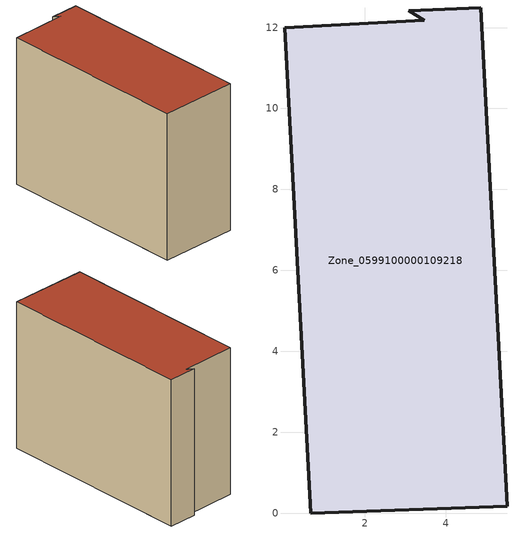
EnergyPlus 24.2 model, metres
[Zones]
Zone_0599100000109218
 floor ground (C_G): 0.66,0 0.02,11.99 3.46,12.19 3.08,12.42 4.86,12.48 5.52,0.17 z0
 wall outside (C_F): 0.66,0 5.52,0.17 4.86,12.48 3.08,12.42 3.46,12.19 0.02,11.99 0.66,0 z0:9.43
 roof outside (C_R): 0.02,11.99 0.66,0 5.52,0.17 4.86,12.48 3.08,12.42 3.46,12.19 z9.43
[BUILDING]
Pand.0599100000109218: North Axis=0; Terrain=City; Loads Convergence Tolerance Value=0.04; Temperature Convergence Tolerance Value=0.4; Solar Distribution=FullExterior; Maximum Number of Warmup Days=25; Minimum Number of Warmup Days=1
[Site:Location]
Rotterdam.The.Hague.AP_ZH_NLD Design_Conditions: Latitude=51.96; Longitude=4.45; Time Zone=1; Elevation=-4.5
[SITE:GROUNDTEMPERATURE:BUILDINGSURFACE]
18, 18, 18, 18, 18, 18, 18, 18, 18, 18, 18, 18
[MATERIAL] Thermal Absorptance=0.9; Solar Absorptance=0.7; Visible Absorptance=0.7
Name | Roughness | Thickness | Conductivity | Density | Specific Heat
G.TI.1946 | MediumSmooth | 0.15 | 1 | 540 | 1210
F.TI.1946 | Rough | 0.3 | 0.857143 | 1920 | 840
R.TI.1946 | MediumRough | 0.2 | 0.1 | 1500 | 1000
[CONSTRUCTION]
C_G: G.TI.1946
C_F: F.TI.1946
C_R: R.TI.1946
[ZONE]
Zone_0599100000109218: Type=1; Multiplier=1; Ceiling Height=Autocalculate; Volume=Autocalculate; Floor Area=autocalculate; Part of Total Floor Area=Yes
[ZONEINFILTRATION:DESIGNFLOWRATE]
Infil_Zone_0599100000109218: Zone or ZoneList or Space or SpaceList=Zone_0599100000109218; Schedule=AlwaysOn; Design Flow Rate Calculation Method=Flow/Area; Flow Rate per Floor Area=0.003; Constant Term Coefficient=1; Temperature Term Coefficient=0; Velocity Term Coefficient=0; Velocity Squared Term Coefficient=0
[HVACTEMPLATE:ZONE:IDEALLOADSAIRSYSTEM]
Zone_0599100000109218: Maximum Heating Supply Air Temperature=50; Minimum Cooling Supply Air Temperature=13; Maximum Heating Supply Air Humidity Ratio=0.0156; Minimum Cooling Supply Air Humidity Ratio=0.0077; Heating Limit=NoLimit; Cooling Limit=NoLimit; Dehumidification Control Type=ConstantSensibleHeatRatio; Cooling Sensible Heat Ratio=0.7; Dehumidification Setpoint=60; Humidification Control Type=None; Humidification Setpoint=30; Outdoor Air Method=None; Outdoor Air Flow Rate per Person=0.00944; Outdoor Air Flow Rate per Zone Floor Area=0; Outdoor Air Flow Rate per Zone=0; Demand Controlled Ventilation Type=None; Outdoor Air Economizer Type=NoEconomizer; Heat Recovery Type=None; Sensible Heat Recovery Effectiveness=0.7; Latent Heat Recovery Effectiveness=0.65
[ZONECONTROL:THERMOSTAT]
ThermostatControl_Zone_0599100000109218: Zone or ZoneList=Zone_0599100000109218; Control Type Schedule=DualSetpointControlType; Control 1=Thermostat_Zone_0599100000109218; Temperature Difference Between Cutout And Setpoint=0
[THERMOSTATSETPOINT:DUALSETPOINT]
Thermostat_Zone_0599100000109218: Heating Setpoint Temperature Schedule=HeatingSetpoint_Zone_0599100000109218; Cooling Setpoint Temperature Schedule=CoolingSetpoint_Zone_0599100000109218
[SCHEDULE:COMPACT]
HeatingSetpoint_Zone_0599100000109218: Through: 12/31, For: AllDays, Until: 24:00, 21
CoolingSetpoint_Zone_0599100000109218: Through: 12/31, For: AllDays, Until: 24:00, 24
DualSetpointControlType: Through: 12/31, For: AllDays, Until: 24:00, 4
AlwaysOn: Through: 12/31, For: AllDays, Until: 24:00, 1
